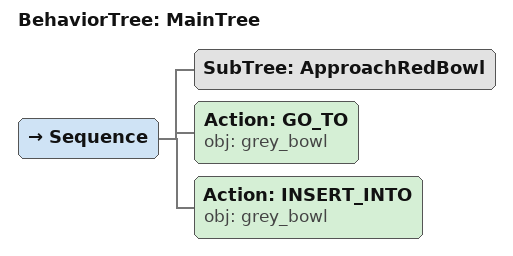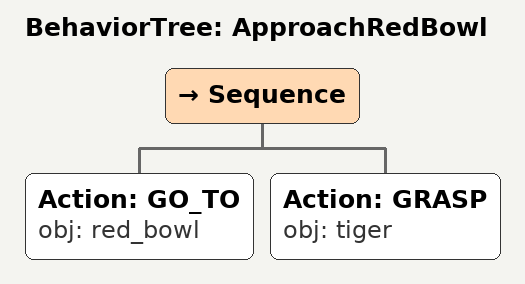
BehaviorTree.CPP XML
<root main_tree_to_execute="MainTree">
  <BehaviorTree ID="MainTree">
    <Sequence>
      <!-- Execute subtree ApproachRedBowl -->
      <SubTree ID="ApproachRedBowl" />
      <!-- Go to grey_bowl -->
      <Action ID="GO_TO" obj="grey_bowl" />
      <!-- Insert into grey_bowl -->
      <Action ID="INSERT_INTO" obj="grey_bowl" />
    </Sequence>
  </BehaviorTree>
  <!-- Subtree definition ApproachRedBowl -->
  <BehaviorTree ID="ApproachRedBowl">
    <Sequence>
      <!-- Go to red_bowl -->
      <Action ID="GO_TO" obj="red_bowl" />
      <!-- Grasp tiger -->
      <Action ID="GRASP" obj="tiger" />
    </Sequence>
  </BehaviorTree>
</root>
